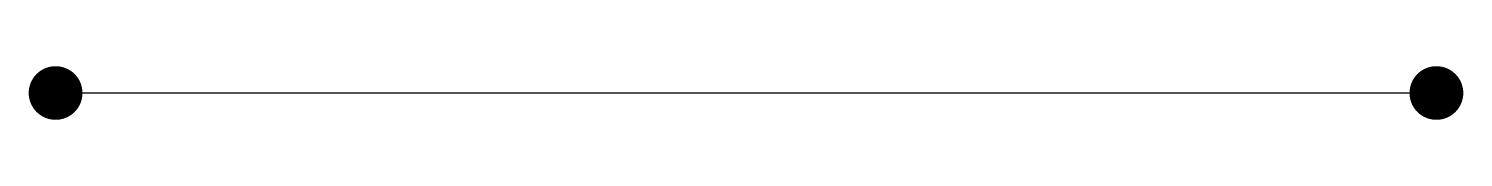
# Model space of a CAD drawing. Extents: x -8 to 0, y -0.15 to 0.15.
import ezdxf

# ---------------------------------------------------------------- set-up
doc = ezdxf.new("R2010")
doc.units = 0
doc.layers.get('0').update_dxf_attribs({"linetype": 'CONTINUOUS'})

msp = doc.modelspace()

# ---------------------------------------------------------------- linework, layer by layer
at = {"color": 0, "linetype": 'CONTINUOUS'}
msp.add_line((-0.225, 0), (-7.775, 0), dxfattribs=at)
at = {"color": 0, "linetype": 'CONTINUOUS', "const_width": 0.15, "flags": 128}
for points in [[(-7.775, 0, 1), (-7.925, 0, 1)], [(-0.225, 0, 1), (-0.075, 0, 1)]]:
    msp.add_lwpolyline(points, format="xyb", close=True, dxfattribs=at)

doc.saveas('drawing.dxf')
